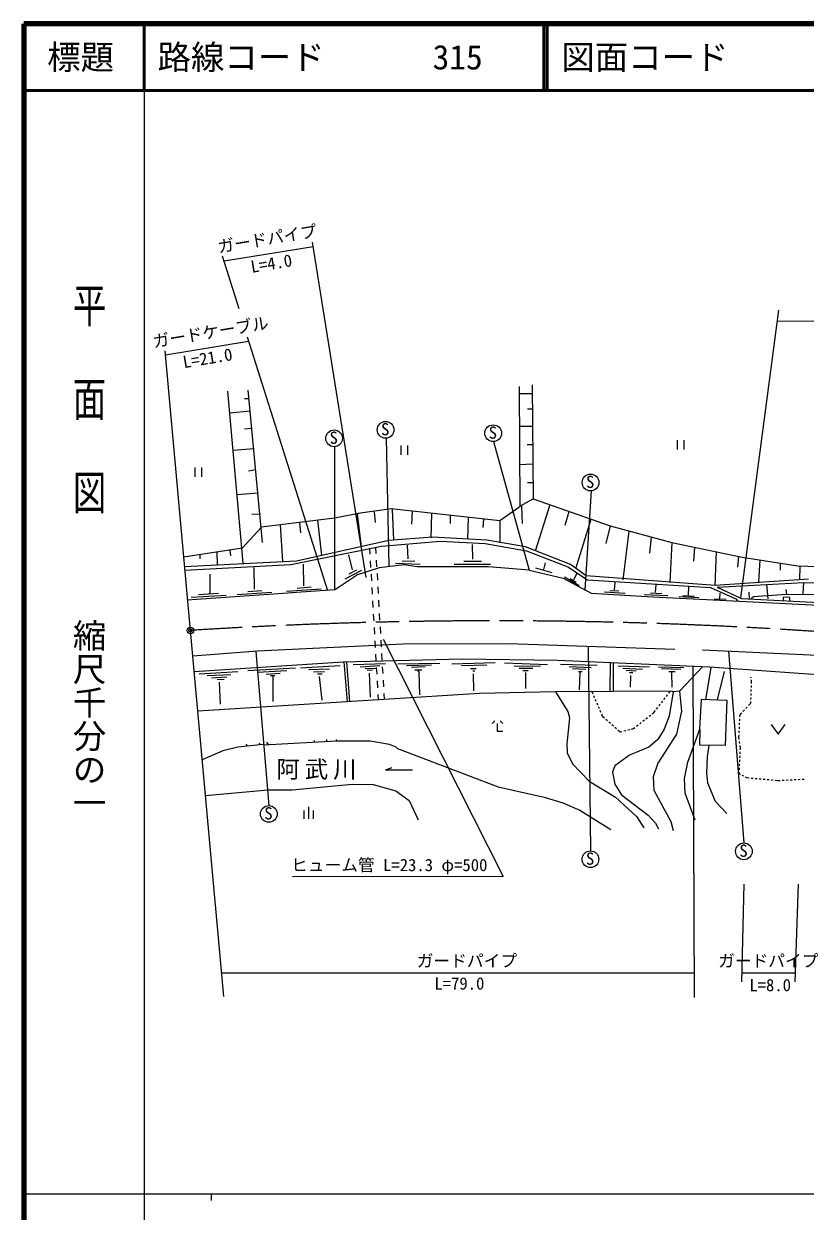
# Model space of a CAD drawing. Units: millimetres, scale not verified. Extents: x 40000 to 680000, y 20000 to 380000.
# Drawn here: x 40000 to 156858, y 202409 to 380000 of the extents above; entities that cross this region are included whole.
import ezdxf
from ezdxf.enums import TextEntityAlignment as Align

# ---------------------------------------------------------------- set-up
doc = ezdxf.new("R2010")
doc.units = ezdxf.units.MM
doc.header["$LTSCALE"] = 1000
doc.header["$PDMODE"] = 32
doc.header["$PDSIZE"] = 500
doc.linetypes.add('CHAIN', pattern=[18.5, 12, -1.5, 3.5, -1.5])
for name, color, linetype, lineweight in [('M-BGD', 7, 'Continuous', 25), ('M-BMK', 2, 'CHAIN', 13), ('M-BMK-SRVR', 3, 'Continuous', 25), ('M-STR-HTXT', 7, 'Continuous', 13), ('M-TTL', 2, 'Continuous', 140), ('M-TTL-BAND', 7, 'Continuous', 25), ('M-TTL-LINE', 7, 'Continuous', 50)]:
    doc.layers.add(name, color=color, linetype=linetype, lineweight=lineweight)
doc.layers.add('M-OTRS', color=6, linetype='Continuous')
doc.layers.add('M-TTL-TXT', color=7, linetype='Continuous')
doc.styles.add('@ＭＳ ゴシック', font='')
doc.styles.add('ＭＳ ゴシック', font='')
doc.styles.get('@ＭＳ ゴシック').set_extended_font_data('@MS Gothic')
doc.styles.get('ＭＳ ゴシック').set_extended_font_data('MS Gothic')

msp = doc.modelspace()

# ---------------------------------------------------------------- linework, layer by layer
at = {"layer": 'M-BGD'}
for p, q in [((70469, 325050), (72755, 299311)), ((73517, 325219), (75634, 302444)), ((114072, 325727), (114157, 307778)), ((116020, 325981), (116189, 308963)), ((73009, 323949), (73686, 323949)), ((114072, 324711), (116020, 324711)), ((73856, 322086), (70808, 321748)), ((115342, 322425), (116104, 322425)), ((114072, 319800), (116104, 319800)), ((74110, 319462), (73009, 319377)), ((94176, 318022), (94599, 298888)), ((74448, 316414), (71316, 316160)), ((86471, 316752), (86471, 295332)), ((96405, 316940), (96405, 315540)), ((97455, 315540), (97455, 316940)), ((110262, 317514), (115596, 298295)), ((115258, 317091), (116104, 317091)), ((137717, 317706), (137717, 316306)), ((138767, 316306), (138767, 317706)), ((65570, 313652), (65570, 312252)), ((66620, 312252), (66620, 313652)), ((74702, 313281), (73602, 313112)), ((116189, 314128), (114072, 314043)), ((115342, 311418), (116189, 311418)), ((75041, 309810), (71908, 309556)), ((124825, 310148), (123894, 295337)), ((94938, 307439), (90027, 306762)), ((111194, 305661), (94938, 307439)), ((95107, 307354), (95266, 302750)), ((114157, 307778), (111194, 305661)), ((114157, 307862), (116189, 308963)), ((114580, 305238), (114496, 307862)), ((116189, 308963), (127704, 304899)), ((118644, 308032), (116528, 301258)), ((75380, 306677), (74110, 306592)), ((86471, 306084), (75549, 304730)), ((83938, 305770), (84524, 300496)), ((90083, 306769), (86471, 306084)), ((89857, 306727), (90450, 301766)), ((92398, 307016), (92567, 305407)), ((98070, 307100), (97986, 305153)), ((100949, 306762), (100864, 303121)), ((103743, 306423), (103743, 305238)), ((106452, 306169), (106368, 302952)), ((108738, 305915), (108654, 304645)), ((111194, 305661), (111194, 302359)), ((121523, 307016), (120930, 304984)), ((122539, 298549), (124850, 305906)), ((75549, 304730), (72670, 301597)), ((78343, 305068), (78682, 299565)), ((81222, 305407), (81391, 303883)), ((127704, 304899), (127026, 302274)), ((127704, 304899), (136932, 302444)), ((130498, 304137), (129566, 296856)), ((94599, 302698), (80798, 299650)), ((93498, 301851), (102304, 302613)), ((101118, 303206), (94599, 302698)), ((97492, 299979), (97406, 302030)), ((109246, 302782), (101118, 303206)), ((102304, 302613), (108992, 302274)), ((107157, 299914), (107122, 302108)), ((108992, 302274), (115173, 301174)), ((115004, 301766), (109246, 302782)), ((133800, 303206), (133546, 300835)), ((136932, 302444), (136594, 296432)), ((136932, 302444), (147431, 300242)), ((72670, 301597), (63927, 300239)), ((66320, 300581), (66320, 299988)), ((68856, 301005), (68945, 299057)), ((70808, 301258), (70892, 300412)), ((79952, 299142), (93498, 301851)), ((89135, 298346), (88608, 300557)), ((91713, 301494), (91759, 300678)), ((92603, 301672), (92652, 300795)), ((121777, 299142), (115004, 301766)), ((115173, 301174), (121354, 298803)), ((140319, 301682), (140150, 299650)), ((143536, 301089), (143324, 296012)), ((146754, 298718), (146903, 300353)), ((147431, 300242), (156067, 298888)), ((80798, 299650), (64058, 298791)), ((64104, 298290), (79952, 299142)), ((74386, 298667), (74471, 295449)), ((81762, 299178), (81846, 295961)), ((93160, 298634), (89773, 297533)), ((91816, 299680), (91872, 298682)), ((92709, 299797), (92765, 298798)), ((96885, 299057), (93160, 298634)), ((95604, 299308), (99294, 299191)), ((96571, 299682), (98467, 299651)), ((98832, 298803), (96885, 299057)), ((109500, 298803), (98832, 298803)), ((104384, 299195), (109790, 299195)), ((105788, 299616), (108438, 299633)), ((115596, 298295), (109500, 298803)), ((116528, 298634), (118983, 297956)), ((117967, 299396), (117713, 298380)), ((121354, 298803), (124317, 296856)), ((124119, 297438), (121777, 299142)), ((150056, 299819), (149886, 296517)), ((153104, 299311), (153104, 298295)), ((156067, 298888), (155982, 296856)), ((163941, 298549), (156067, 298888)), ((67844, 297702), (67844, 294824)), ((86471, 295332), (89773, 297533)), ((88064, 296994), (90556, 298293)), ((88661, 297749), (89819, 298346)), ((91929, 297683), (91985, 296685)), ((92822, 297800), (92878, 296802)), ((115596, 298295), (120676, 297110)), ((120676, 297110), (124825, 294824)), ((120846, 297279), (123047, 296009)), ((121707, 297035), (122602, 296477)), ((122708, 297787), (122200, 296856)), ((143367, 296009), (124119, 297438)), ((124317, 296856), (142690, 295670)), ((157337, 296940), (143367, 296009)), ((80206, 294908), (64458, 293808)), ((66151, 294654), (69103, 294841)), ((71908, 294654), (77073, 294993)), ((73514, 295091), (75597, 295267)), ((79284, 295166), (84448, 295504)), ((86471, 295332), (80079, 294899)), ((80890, 295603), (82973, 295778)), ((92042, 295686), (92098, 294688)), ((92935, 295803), (92991, 294805)), ((124825, 294824), (134054, 294316)), ((126812, 295029), (129941, 294834)), ((127647, 295263), (128989, 295177)), ((128334, 295349), (128412, 296449)), ((133732, 294884), (135402, 294813)), ((134489, 294977), (134559, 296101)), ((139390, 294556), (139452, 295788)), ((142690, 295670), (146500, 293977)), ((143689, 295763), (156575, 296432)), ((143689, 295763), (147346, 294062)), ((144074, 294035), (144131, 294867)), ((148447, 294993), (148487, 294003)), ((151072, 296178), (151241, 293977)), ((153950, 295416), (154035, 294654)), ((156575, 296432), (156490, 294739)), ((156575, 296432), (161570, 296348)), ((65050, 294231), (70265, 294544)), ((92155, 293690), (92212, 292691)), ((93048, 293806), (93104, 292808)), ((132796, 294657), (136315, 294470)), ((134054, 294316), (142097, 293892)), ((140942, 294127), (137993, 294283)), ((138578, 294486), (140303, 294408)), ((142097, 293892), (220329, 289913)), ((145015, 293889), (143221, 293957)), ((146500, 293977), (146764, 293655)), ((147346, 294062), (224901, 290082)), ((149124, 294316), (148759, 293989)), ((154035, 294654), (149124, 294316)), ((153576, 294238), (153550, 293739)), ((154575, 294186), (153576, 294238)), ((160300, 294570), (154035, 294654)), ((154549, 293687), (154575, 294186)), ((92268, 291693), (92325, 290694)), ((93161, 291810), (93217, 290811)), ((92381, 289696), (92438, 288698)), ((93274, 289813), (93330, 288814)), ((92494, 287699), (92551, 286701)), ((93387, 287816), (93444, 286818)), ((74956, 286188), (65273, 285430)), ((74702, 286103), (76650, 263074)), ((96716, 287204), (74956, 286188)), ((112464, 287288), (96716, 287204)), ((137356, 286442), (112464, 287288)), ((124403, 286882), (124740, 256300)), ((141504, 286357), (206528, 283309)), ((145399, 286188), (147685, 257486)), ((65481, 283146), (87741, 284579)), ((87741, 284579), (105606, 285002)), ((87882, 284582), (88344, 278607)), ((88249, 284579), (88687, 278629)), ((89265, 284156), (94091, 284325)), ((92607, 285702), (92664, 284704)), ((93500, 285819), (93557, 284821)), ((102219, 284325), (95954, 284240)), ((110516, 284410), (103997, 284240)), ((105606, 285002), (119830, 284833)), ((111871, 284410), (118306, 284156)), ((119830, 284833), (142605, 283817)), ((125750, 284041), (120265, 284156)), ((127704, 284494), (127619, 280176)), ((128127, 284494), (128127, 280176)), ((71993, 283055), (66236, 282716)), ((70977, 282632), (67421, 282462)), ((80629, 283648), (73517, 283224)), ((79359, 283224), (74956, 282970)), ((76226, 282716), (78343, 282886)), ((77523, 282498), (76904, 282462)), ((77242, 282462), (77242, 278652)), ((87318, 283986), (81391, 283648)), ((85709, 283478), (82576, 283394)), ((83338, 283055), (84947, 283140)), ((83931, 282801), (84608, 282801)), ((84185, 282378), (84591, 278849)), ((90281, 283817), (93250, 284012)), ((91043, 283563), (92736, 283648)), ((92144, 283309), (91354, 283284)), ((91636, 282886), (91798, 279301)), ((92720, 283706), (92777, 282707)), ((93613, 283822), (93670, 282824)), ((100949, 284071), (97224, 283986)), ((100018, 283817), (97986, 283732)), ((98494, 283394), (99510, 283394)), ((98866, 283210), (99120, 283210)), ((99086, 283140), (99159, 279661)), ((109246, 284071), (105436, 283986)), ((106791, 283563), (107638, 283563)), ((107130, 283224), (107468, 283224)), ((107214, 282801), (107243, 280241)), ((113310, 283986), (117290, 283902)), ((114072, 283648), (116099, 283622)), ((115427, 283224), (114632, 283232)), ((115038, 282998), (115004, 280600)), ((121576, 283854), (124825, 283732)), ((122031, 283563), (124063, 283478)), ((122970, 283107), (123478, 283107)), ((123136, 282956), (123071, 280398)), ((128889, 283986), (133546, 283817)), ((129566, 283648), (132530, 283478)), ((130074, 283309), (131598, 283224)), ((130582, 282970), (131090, 282970)), ((130752, 282547), (130667, 280769)), ((134900, 283817), (138722, 283719)), ((135359, 283556), (138252, 283472)), ((136442, 283129), (137409, 283114)), ((136879, 282978), (136932, 280769)), ((141504, 283817), (138033, 280176)), ((142012, 278906), (142774, 283732)), ((142605, 283817), (161486, 282462)), ((144722, 283140), (143706, 278906)), ((70384, 282293), (68098, 282124)), ((69961, 281954), (68945, 281870)), ((69199, 281531), (69368, 278229)), ((92833, 281709), (92890, 280710)), ((93726, 281826), (93783, 280827)), ((148688, 282349), (148717, 282168)), ((148768, 281055), (148757, 280755)), ((148764, 281872), (148793, 281691)), ((148793, 281691), (148780, 281355)), ((108146, 279838), (66019, 277221)), ((92946, 279712), (92992, 278896)), ((93839, 279829), (93889, 278952)), ((119491, 280092), (108146, 279838)), ((136932, 280176), (119491, 280092)), ((119491, 280092), (121354, 277128)), ((124949, 280118), (125081, 279808)), ((125199, 279532), (125317, 279256)), ((125435, 278981), (125553, 278705)), ((135730, 278938), (135914, 279175)), ((136098, 279412), (136283, 279649)), ((136467, 279886), (136692, 280175)), ((137102, 280092), (136509, 276451)), ((137102, 280092), (136932, 280176)), ((138033, 280176), (137102, 280092)), ((138033, 280176), (138372, 277213)), ((141081, 274504), (141335, 278991)), ((141335, 278991), (145145, 278822)), ((145145, 278822), (144891, 272048)), ((148698, 279257), (148686, 278957)), ((148721, 279856), (148710, 279556)), ((148745, 280456), (148733, 280156)), ((121354, 277128), (121608, 276197)), ((125671, 278429), (125789, 278153)), ((125906, 277877), (126024, 277601)), ((126142, 277325), (126260, 277050)), ((134217, 276990), (134442, 277280)), ((134626, 277517), (134810, 277754)), ((134994, 277991), (135178, 278227)), ((135362, 278464), (135546, 278701)), ((138372, 277213), (137610, 273742)), ((147754, 277384), (147545, 277168)), ((148171, 277815), (147963, 277599)), ((148661, 278321), (148380, 278030)), ((148675, 278657), (148661, 278321)), ((110429, 275734), (110029, 275334)), ((110829, 274134), (110829, 275334)), ((111629, 275334), (111229, 275734)), ((121608, 276197), (121184, 272302)), ((126378, 276774), (126511, 276464)), ((126511, 276464), (126829, 276182)), ((127054, 275984), (127279, 275785)), ((127503, 275586), (127728, 275387)), ((132100, 275324), (132336, 275510)), ((132572, 275695), (132807, 275881)), ((133043, 276066), (133279, 276252)), ((133514, 276438), (133750, 276623)), ((133986, 276809), (134217, 276990)), ((136509, 276451), (135747, 274504)), ((146998, 275453), (146983, 275153)), ((147026, 276052), (147012, 275752)), ((147055, 276662), (147041, 276352)), ((147337, 276953), (147055, 276662)), ((111629, 274134), (110829, 274134)), ((127953, 275189), (128178, 274990)), ((128402, 274791), (128627, 274593)), ((128852, 274394), (129170, 274112)), ((129170, 274112), (129437, 274176)), ((129729, 274245), (130020, 274314)), ((130312, 274384), (130604, 274453)), ((130896, 274522), (131162, 274586)), ((131162, 274586), (131393, 274767)), ((131629, 274953), (131864, 275138)), ((135747, 274504), (134816, 272980)), ((137610, 273742), (134816, 269424)), ((139303, 269593), (141081, 274504)), ((141166, 274334), (141081, 274504)), ((141081, 272133), (141166, 274334)), ((146912, 273655), (146897, 273344)), ((146941, 274254), (146926, 273954)), ((146969, 274853), (146955, 274554)), ((151761, 275180), (152811, 273780)), ((152811, 273780), (153861, 275180)), ((71993, 271794), (69792, 271286)), ((75803, 272218), (71993, 271794)), ((73263, 272302), (73348, 271964)), ((75210, 272472), (75295, 272218)), ((75888, 272133), (75803, 272218)), ((86725, 272726), (75888, 272133)), ((76311, 272556), (76565, 272218)), ((83423, 272810), (83423, 272556)), ((85286, 272980), (85286, 272641)), ((86725, 272980), (86725, 272726)), ((91805, 272726), (86725, 272726)), ((94684, 272218), (91805, 272726)), ((95700, 271794), (94684, 272218)), ((95700, 271794), (95869, 271625)), ((121184, 272302), (121269, 270948)), ((133461, 271794), (130582, 270609)), ((134816, 272980), (133461, 271794)), ((144891, 272048), (141081, 272133)), ((142436, 272048), (142182, 270440)), ((146897, 273344), (146948, 272935)), ((146984, 272638), (147021, 272340)), ((147058, 272042), (147108, 271633)), ((69792, 271286), (66685, 269896)), ((95869, 271625), (110940, 265868)), ((121269, 270948), (122031, 269339)), ((130582, 270609), (128381, 269000)), ((142182, 270440), (142097, 267900)), ((147057, 270510), (147043, 270210)), ((147084, 271109), (147070, 270810)), ((147108, 271633), (147098, 271409)), ((94091, 268408), (95066, 268793)), ((94091, 268408), (98155, 268408)), ((122031, 269339), (124571, 266714)), ((128381, 269000), (128042, 268069)), ((134816, 269424), (134138, 267392)), ((138795, 267138), (139303, 269593)), ((146975, 268712), (146961, 268412)), ((147002, 269311), (146989, 269011)), ((147030, 269911), (147016, 269611)), ((124571, 266714), (128466, 264344)), ((128042, 268069), (128381, 266291)), ((134138, 267392), (134223, 265360)), ((138880, 264936), (138795, 267138)), ((142097, 267900), (142266, 266460)), ((142266, 266460), (143367, 263751)), ((146948, 268112), (146937, 267888)), ((146937, 267888), (147115, 267791)), ((147379, 267648), (147643, 267505)), ((147906, 267361), (148084, 267264)), ((148084, 267264), (148492, 267227)), ((148791, 267200), (149089, 267172)), ((149388, 267145), (149687, 267118)), ((149986, 267090), (150284, 267063)), ((150583, 267036), (150882, 267008)), ((151181, 266981), (151479, 266953)), ((151778, 266926), (152077, 266899)), ((152376, 266871), (152784, 266834)), ((152784, 266834), (153114, 266851)), ((153413, 266867), (153713, 266882)), ((154013, 266898), (154312, 266914)), ((154612, 266929), (154911, 266945)), ((155211, 266960), (155510, 266976)), ((155810, 266992), (156110, 267007)), ((156409, 267023), (156709, 267038)), ((67166, 264605), (76480, 265444)), ((76480, 265444), (80121, 265444)), ((80121, 265444), (89096, 266291)), ((89096, 266291), (92228, 266206)), ((92228, 266206), (95615, 265275)), ((95615, 265275), (97647, 263836)), ((110940, 265868), (117798, 264344)), ((128381, 266291), (129397, 264682)), ((129397, 264682), (133376, 261634)), ((134223, 265360), (136763, 260703)), ((140404, 260872), (138880, 264936)), ((82618, 261116), (82618, 262866)), ((97647, 263836), (99002, 260957)), ((117798, 264344), (120592, 263497)), ((120592, 263497), (123132, 262396)), ((128466, 264344), (131683, 261380)), ((143367, 263751), (145145, 261888)), ((81918, 261116), (81918, 262341)), ((83318, 261116), (83318, 262341)), ((123132, 262396), (127788, 259518)), ((131683, 261380), (132699, 259772)), ((133376, 261634), (134477, 260449)), ((134477, 260449), (134900, 259602)), ((136763, 260703), (137102, 259348))]:
    msp.add_line(p, q, dxfattribs=at)
for centre in [(94108, 319270), (110194, 318762), (86403, 318000), (124757, 311396), (76650, 261824), (124740, 255050), (147685, 256236)]:
    msp.add_circle(centre, 1250, dxfattribs=at)
at = {"layer": 'M-BMK'}
msp.add_arc((110438, -428847), 719556, 85.643, 93.62658, dxfattribs=at)
at = {"layer": 'M-BMK-SRVR'}
for p, q in [((64924, 289268), (61123, 331078)), ((69898, 234549), (64924, 289268))]:
    msp.add_line(p, q, dxfattribs=at)
msp.add_circle((64924, 289268), 500, dxfattribs=at)
msp.add_point((64924, 289268), dxfattribs=at)
at = {"layer": 'M-OTRS'}
msp.add_point((64924, 289268), dxfattribs=at)
at = {"layer": 'M-STR-HTXT'}
for p, q in [((83298, 346618), (69945, 344470)), ((83151, 347358), (91162, 297207)), ((69692, 345270), (72178, 337430)), ((152850, 337157), (147177, 294146)), ((152680, 335548), (177064, 335464)), ((73612, 332458), (61180, 330459)), ((73384, 333178), (85407, 295260)), ((93733, 287943), (111702, 252490)), ((140065, 283902), (140234, 234372)), ((111702, 252490), (80206, 252406)), ((147685, 251305), (147346, 236742)), ((155813, 251305), (155305, 236742)), ((69581, 238042), (140222, 238042)), ((147377, 238042), (155350, 238042))]:
    msp.add_line(p, q, dxfattribs=at)
at = {"layer": 'M-TTL'}
for p, q in [((40000, 380000), (40000, 20000)), ((680000, 380000), (40000, 380000))]:
    msp.add_line(p, q, dxfattribs=at)
at = {"layer": 'M-TTL-BAND'}
for p, q in [((58000, 370000), (58000, 20000)), ((40000, 205000), (579000, 205000)), ((68000, 205000), (68000, 204000))]:
    msp.add_line(p, q, dxfattribs=at)
at = {"layer": 'M-TTL-LINE'}
for p, q in [((58000, 380000), (58000, 370000)), ((117750, 380000), (117750, 370000)), ((118250, 380000), (118250, 370000)), ((40000, 370000), (680000, 370000))]:
    msp.add_line(p, q, dxfattribs=at)

# ---------------------------------------------------------------- texts
at = {"layer": 'M-BGD', "style": 'ＭＳ ゴシック'}
for p in [(93429, 317897), (109516, 317389), (85724, 316627), (124078, 310023), (75971, 260450), (124062, 253677), (147006, 254862)]:
    msp.add_text('S', height=1833, dxfattribs=at).set_placement(p, align=Align.BOTTOM_LEFT)
at = {"layer": 'M-BGD', "insert": (77791, 266923), "char_height": 2566, "attachment_point": 7, "style": 'ＭＳ ゴシック'}
msp.add_mtext('\\T1.21;阿武川', dxfattribs=at)
at = {"layer": 'M-STR-HTXT', "style": 'ＭＳ ゴシック'}
for s, p in [('ガードパイプ', (69232, 345177)), ('L=4.0', (74186, 342197)), ('ガードケーブル', (59546, 331018)), ('L=21.0', (64038, 327939))]:
    msp.add_text(s, height=1833, rotation=9.402, dxfattribs=at).set_placement(p, align=Align.BOTTOM_LEFT)
for s, p in [('ヒューム管 L=23.3 φ=500', (79974, 252726)), ('ガードパイプ', (98763, 238398)), ('ガードパイプ', (143830, 238395)), ('L=79.0', (101401, 235009)), ('L=8.0', (148495, 234769))]:
    msp.add_text(s, height=1833, dxfattribs=at).set_placement(p, align=Align.BOTTOM_LEFT)
at = {"layer": 'M-TTL-BAND', "style": '@ＭＳ ゴシック', "width": 1.4}
msp.add_text('平  面  図', height=3666, rotation=270, dxfattribs=at).set_placement((49777, 306475), align=Align.MIDDLE_RIGHT)
at = {"layer": 'M-TTL-BAND', "style": '@ＭＳ ゴシック'}
msp.add_text('縮尺千分の一', height=3666, rotation=270, dxfattribs=at).set_placement((49777, 261030), align=Align.MIDDLE_RIGHT)
at = {"layer": 'M-TTL-TXT', "style": 'ＭＳ ゴシック'}
msp.add_text('標題', height=3666, dxfattribs=at).set_placement((48500, 375000), align=Align.MIDDLE_CENTER)
for s, p in [('路線コード', (60000, 375000)), ('315', (101142, 375000)), ('図面コード', (120380, 375000))]:
    msp.add_text(s, height=3666, dxfattribs=at).set_placement(p, align=Align.MIDDLE_LEFT)

doc.saveas('drawing.dxf')
